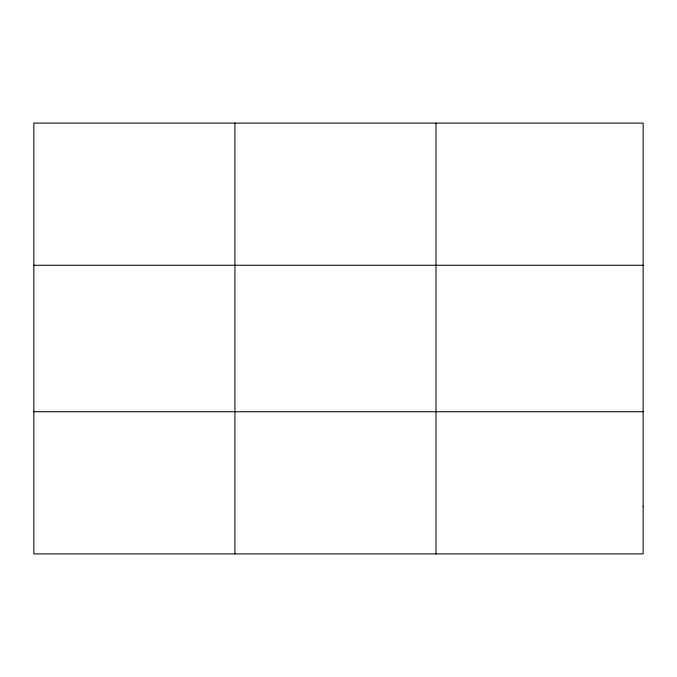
<?xml version="1.0" encoding="UTF-8"?>
<svg xmlns="http://www.w3.org/2000/svg" width="677" height="677" viewBox="0 0 677 677"><rect width="100%" height="100%" fill="white"/><g stroke="black" fill="none" stroke-linecap="round" stroke-linejoin="round"><path stroke-width="1.02" d="M234.919 123.104L234.919 553.896M435.988 123.104L435.988 553.896M33.85 265.266L643.15 265.266M33.85 411.734L643.15 411.734M643.15 506.514L643.15 553.896L33.85 553.896L33.85 123.104L643.15 123.104L643.15 506.514"/></g></svg>
